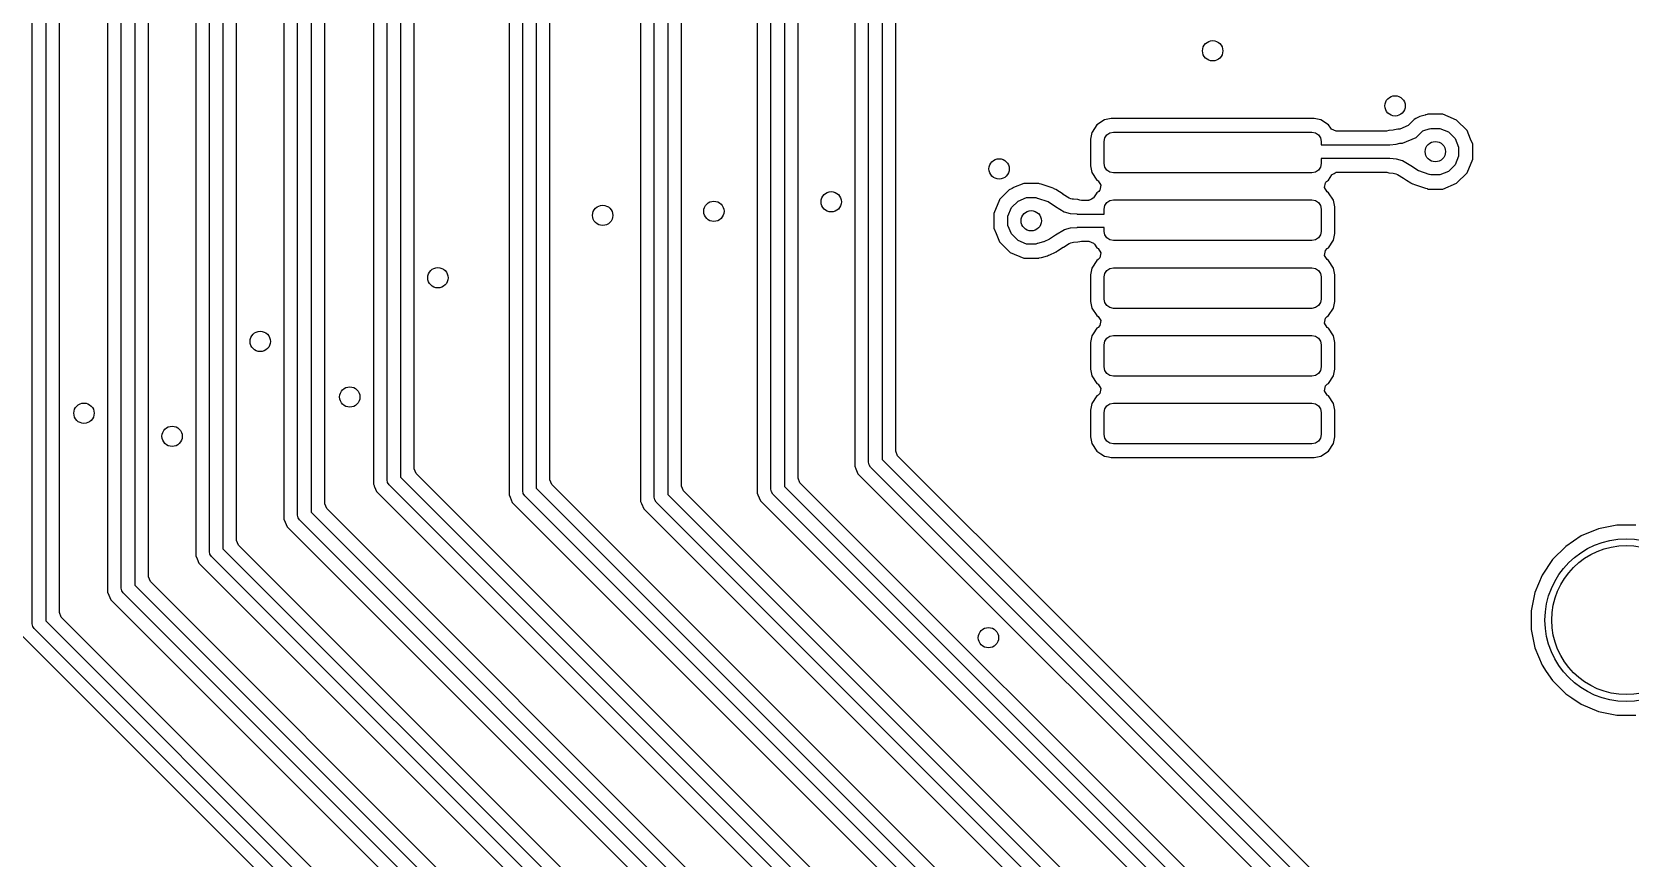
# Model space of a CAD drawing. Extents: x 114.9 to 199.6, y -137.1 to -76.7.
# Drawn here: x 172.59 to 184.38, y -125.38 to -119.29 of the extents above; entities that cross this region are included whole.
import ezdxf

# ---------------------------------------------------------------- set-up
doc = ezdxf.new("R2010")
doc.units = 0
doc.layers.add('BLACK', color=7, linetype='CONTINUOUS')

msp = doc.modelspace()

# ---------------------------------------------------------------- linework, layer by layer
at = {"layer": 'BLACK', "linetype": 'CONTINUOUS'}
for p, q in [((172.593, -123.653), (172.593, -105.247)), ((172.693, -105.26771), (172.693, -123.632289)), ((172.7935, -123.570364), (172.7935, -105.329635)), ((173.1495, -106.150065), (173.1495, -123.419936)), ((173.25, -123.39), (173.25, -106.18)), ((173.35, -106.20071), (173.35, -123.369289)), ((173.4505, -123.307364), (173.4505, -106.262635)), ((173.7995, -106.880062), (173.7995, -123.150696)), ((173.9, -123.12076), (173.9, -106.91)), ((174, -106.93071), (174, -123.10005)), ((174.1005, -123.038124), (174.1005, -106.992636)), ((174.4495, -107.590065), (174.4495, -122.881456)), ((174.55, -122.85152), (174.55, -107.62)), ((174.65, -107.64071), (174.65, -122.830809)), ((174.7505, -122.768884), (174.7505, -107.702635)), ((175.1095, -108.250062), (175.1095, -122.622217)), ((175.21, -122.59228), (175.21, -108.28)), ((175.31, -108.30071), (175.31, -122.57157)), ((175.4105, -122.509643), (175.4105, -108.362635)), ((176.1095, -108.770062), (176.1095, -122.702977)), ((176.21, -122.67304), (176.21, -108.8)), ((176.31, -108.82071), (176.31, -122.652329)), ((176.4105, -122.590404), (176.4105, -108.882636)), ((177.0795, -109.150065), (177.0795, -122.749937)), ((177.18, -122.72), (177.18, -109.18)), ((177.28, -109.20071), (177.28, -122.699289)), ((177.3805, -122.637364), (177.3805, -109.262635)), ((177.9395, -109.760062), (177.9395, -122.690697)), ((178.04, -122.66076), (178.04, -109.79)), ((178.14, -109.81071), (178.14, -122.640049)), ((178.2405, -122.578124), (178.2405, -109.872635)), ((178.6595, -110.410062), (178.6595, -122.491458)), ((178.76, -122.46152), (178.76, -110.44)), ((178.86, -110.46071), (178.86, -122.44081)), ((178.9605, -120.625198), (178.9605, -114.645198)), ((180.500364, -119.935287), (180.444568, -119.972568)), ((180.549569, -119.9255), (180.500364, -119.935287)), ((182.046435, -119.9255), (180.549569, -119.9255)), ((182.095632, -119.935285), (182.046435, -119.9255)), ((182.151431, -119.972568), (182.095632, -119.935285)), ((182.78419, -119.933426), (182.739857, -119.97776)), ((182.795497, -119.924709), (182.78419, -119.933426)), ((182.800622, -119.921719), (182.795497, -119.924709)), ((182.800636, -119.921712), (182.800622, -119.921719)), ((182.825523, -119.911198), (182.800636, -119.921712)), ((182.825527, -119.911196), (182.825523, -119.911198)), ((182.865513, -119.900078), (182.825527, -119.911196)), ((182.867879, -119.899665), (182.865513, -119.900078)), ((182.880357, -119.896505), (182.867847, -119.899485)), ((182.867847, -119.899485), (182.867879, -119.899665)), ((182.885199, -119.8945), (182.880357, -119.896505)), ((182.8852, -119.8945), (182.885199, -119.8945)), ((182.9948, -119.8945), (182.8852, -119.8945)), ((182.994801, -119.8945), (182.9948, -119.8945)), ((183.035105, -119.911195), (182.994801, -119.8945)), ((183.096058, -119.936443), (183.035105, -119.911195)), ((183.096059, -119.936444), (183.096058, -119.936443)), ((183.096061, -119.936445), (183.096059, -119.936444)), ((183.173555, -120.013939), (183.096061, -119.936445)), ((180.407287, -120.028365), (180.3975, -120.077567)), ((180.3975, -120.077567), (180.3975, -120.077569)), ((180.3975, -120.077569), (180.3975, -120.07757)), ((180.3975, -120.07757), (180.3975, -120.27443)), ((180.409201, -120.0255), (180.407287, -120.028365)), ((180.444568, -119.972568), (180.409201, -120.0255)), ((180.498, -120.094182), (180.50319, -120.06809)), ((180.50319, -120.06809), (180.51797, -120.04597)), ((180.51797, -120.04597), (180.54009, -120.03119)), ((180.54009, -120.03119), (180.566182, -120.026)), ((180.566182, -120.026), (182.029818, -120.026)), ((182.029818, -120.026), (182.05591, -120.03119)), ((182.05591, -120.03119), (182.07803, -120.04597)), ((182.07803, -120.04597), (182.09281, -120.06809)), ((182.09281, -120.06809), (182.098, -120.094182)), ((182.168239, -119.997723), (182.151431, -119.972568)), ((182.174333, -120.005148), (182.168239, -119.997723)), ((182.208981, -120.0195), (182.174333, -120.005148)), ((182.568525, -120.0195), (182.208981, -120.0195)), ((182.580846, -120.017926), (182.568525, -120.0195)), ((182.596038, -120.013978), (182.580846, -120.017926)), ((182.628979, -120.011434), (182.596038, -120.013978)), ((182.638352, -120.009783), (182.628979, -120.011434)), ((182.649943, -120.006554), (182.638352, -120.009783)), ((182.649957, -120.00655), (182.649943, -120.006554)), ((182.649969, -120.006548), (182.649957, -120.00655)), ((182.662828, -120.00389), (182.649969, -120.006548)), ((182.676773, -120.00389), (182.662828, -120.00389)), ((182.739857, -119.97776), (182.676773, -120.00389)), ((182.697432, -120.107753), (182.79869, -120.06581)), ((182.79869, -120.06581), (182.848666, -120.015833)), ((182.848666, -120.015833), (182.853797, -120.012839)), ((182.853797, -120.012839), (182.893778, -120.001722)), ((182.893778, -120.001722), (182.896845, -120.002096)), ((182.896845, -120.002096), (182.905859, -119.998363)), ((182.905859, -119.998363), (182.974141, -119.998363)), ((182.974141, -119.998363), (183.037225, -120.024493)), ((183.037225, -120.024493), (183.085507, -120.072775)), ((183.085507, -120.072775), (183.111637, -120.135859)), ((183.173555, -120.01394), (183.173555, -120.013939)), ((183.173557, -120.013942), (183.173555, -120.01394)), ((183.199912, -120.077567), (183.173557, -120.013942)), ((183.2155, -120.1152), (183.199912, -120.077567)), ((180.498, -120.257818), (180.498, -120.094182)), ((182.098, -120.094182), (182.098, -120.12)), ((182.098, -120.12), (182.602349, -120.12)), ((182.602349, -120.12), (182.604161, -120.119166)), ((182.604161, -120.119166), (182.652142, -120.115461)), ((182.652142, -120.115461), (182.678263, -120.108182)), ((182.678263, -120.108182), (182.681404, -120.107753)), ((182.681404, -120.107753), (182.69743, -120.107753)), ((182.69743, -120.107753), (182.697432, -120.107753)), ((183.111637, -120.135859), (183.111637, -120.204141)), ((183.2155, -120.2248), (183.2155, -120.1152)), ((180.3975, -120.27443), (180.407287, -120.323635)), ((180.50319, -120.28391), (180.498, -120.257818)), ((180.51797, -120.30603), (180.50319, -120.28391)), ((180.54009, -120.32081), (180.51797, -120.30603)), ((182.07803, -120.30603), (182.05591, -120.32081)), ((182.09281, -120.28391), (182.07803, -120.30603)), ((182.098, -120.257818), (182.09281, -120.28391)), ((182.602497, -120.22), (182.098, -120.22)), ((182.098, -120.22), (182.098, -120.257818)), ((182.604152, -120.220842), (182.602497, -120.22)), ((182.652644, -120.224627), (182.604152, -120.220842)), ((182.696588, -120.237021), (182.652644, -120.224627)), ((182.760096, -120.275284), (182.696588, -120.237021)), ((182.816176, -120.311286), (182.760096, -120.275284)), ((182.818788, -120.312537), (182.816176, -120.311286)), ((182.893336, -120.337451), (182.818788, -120.312537)), ((183.085507, -120.267225), (183.037225, -120.315507)), ((183.111637, -120.204141), (183.085507, -120.267225)), ((183.173557, -120.326058), (183.2155, -120.2248)), ((179.905198, -120.4045), (179.830213, -120.435561)), ((179.9052, -120.4045), (179.905198, -120.4045)), ((180.0148, -120.4045), (179.9052, -120.4045)), ((180.014801, -120.4045), (180.0148, -120.4045)), ((180.021021, -120.407077), (180.014801, -120.4045)), ((180.029941, -120.409552), (180.021021, -120.407077)), ((180.029939, -120.409562), (180.029941, -120.409552)), ((180.03103, -120.409854), (180.029939, -120.409562)), ((180.032508, -120.410265), (180.03103, -120.409854)), ((180.032622, -120.410282), (180.032508, -120.410265)), ((180.033987, -120.410648), (180.032622, -120.410282)), ((180.040114, -120.412492), (180.033987, -120.410648)), ((180.114628, -120.437394), (180.040114, -120.412492)), ((180.407287, -120.323635), (180.444568, -120.379431)), ((180.444568, -120.379431), (180.453289, -120.385258)), ((180.453289, -120.385258), (180.474125, -120.416441)), ((180.474125, -120.416441), (180.466808, -120.453223)), ((180.566182, -120.326), (180.54009, -120.32081)), ((182.029818, -120.326), (180.566182, -120.326)), ((182.05591, -120.32081), (182.029818, -120.326)), ((182.121875, -120.435561), (182.12919, -120.398778)), ((182.12919, -120.398778), (182.132284, -120.394638)), ((182.132284, -120.394638), (182.136818, -120.389195)), ((182.136818, -120.389195), (182.151431, -120.379431)), ((182.151431, -120.379431), (182.177694, -120.340125)), ((182.177694, -120.340125), (182.17935, -120.338138)), ((182.17935, -120.338138), (182.193838, -120.330529)), ((182.193838, -120.330529), (182.20744, -120.321442)), ((182.20744, -120.321442), (182.212, -120.320992)), ((182.212, -120.320992), (182.212554, -120.320702)), ((182.212554, -120.320702), (182.213129, -120.320881)), ((182.213129, -120.320881), (182.216999, -120.3205)), ((182.216999, -120.3205), (182.569557, -120.3205)), ((182.569557, -120.3205), (182.582828, -120.322331)), ((182.582828, -120.322331), (182.595942, -120.326022)), ((182.595942, -120.326022), (182.629222, -120.328619)), ((182.629222, -120.328619), (182.638687, -120.330306)), ((182.638687, -120.330306), (182.647957, -120.33292)), ((182.647957, -120.33292), (182.659932, -120.338104)), ((182.659932, -120.338104), (182.703799, -120.364534)), ((182.703799, -120.364534), (182.704929, -120.365237)), ((182.704929, -120.365237), (182.727038, -120.379431)), ((182.727038, -120.379431), (182.759163, -120.400055)), ((182.759163, -120.400055), (182.759173, -120.400061)), ((182.759173, -120.400061), (182.759181, -120.400066)), ((182.759181, -120.400066), (182.759192, -120.400072)), ((182.759192, -120.400072), (182.759202, -120.400078)), ((182.759202, -120.400078), (182.762705, -120.402031)), ((182.762705, -120.402031), (182.770605, -120.406436)), ((182.770605, -120.406436), (182.773217, -120.407687)), ((182.773217, -120.407687), (182.785079, -120.412488)), ((182.785079, -120.412488), (182.785348, -120.412597)), ((182.785348, -120.412597), (182.859893, -120.43751)), ((182.894698, -120.337816), (182.893336, -120.337451)), ((182.896018, -120.33756), (182.894698, -120.337816)), ((182.905859, -120.341637), (182.896018, -120.33756)), ((182.974141, -120.341637), (182.905859, -120.341637)), ((183.037225, -120.315507), (182.974141, -120.341637)), ((182.9948, -120.4455), (183.096058, -120.403557)), ((183.096058, -120.403557), (183.09606, -120.403555)), ((183.09606, -120.403555), (183.096061, -120.403555)), ((183.096061, -120.403555), (183.173555, -120.326061)), ((183.173555, -120.32606), (183.173557, -120.326058)), ((183.173555, -120.326061), (183.173555, -120.32606)), ((179.725798, -120.5255), (179.6845, -120.625198)), ((179.726443, -120.523942), (179.725798, -120.5255)), ((179.726444, -120.52394), (179.726443, -120.523941)), ((179.726443, -120.523941), (179.726443, -120.523942)), ((179.798401, -120.451982), (179.726444, -120.52394)), ((179.820363, -120.442886), (179.798401, -120.451982)), ((179.814493, -120.582775), (179.862775, -120.534493)), ((179.825902, -120.437346), (179.820363, -120.442886)), ((179.830213, -120.435561), (179.825902, -120.437346)), ((179.862775, -120.534493), (179.925859, -120.508363)), ((179.925859, -120.508363), (179.994141, -120.508363)), ((179.994141, -120.508363), (180.003979, -120.512438)), ((180.003979, -120.512438), (180.005301, -120.512183)), ((180.005301, -120.512183), (180.006662, -120.512548)), ((180.006662, -120.512548), (180.081209, -120.537461)), ((180.081209, -120.537461), (180.083819, -120.53871)), ((180.083819, -120.53871), (180.139902, -120.574715)), ((180.114639, -120.437398), (180.114628, -120.437394)), ((180.114648, -120.437401), (180.114639, -120.437398)), ((180.114653, -120.437403), (180.114648, -120.437401)), ((180.114675, -120.437411), (180.114653, -120.437403)), ((180.126722, -120.442285), (180.114675, -120.437411)), ((180.126749, -120.442296), (180.126722, -120.442285)), ((180.126765, -120.442304), (180.126749, -120.442296)), ((180.126768, -120.442305), (180.126765, -120.442304)), ((180.129338, -120.443534), (180.126768, -120.442305)), ((180.12935, -120.44354), (180.129338, -120.443534)), ((180.129359, -120.443545), (180.12935, -120.44354)), ((180.135219, -120.446811), (180.129359, -120.443545)), ((180.140818, -120.449932), (180.135219, -120.446811)), ((180.140828, -120.449939), (180.140818, -120.449932)), ((180.195047, -120.484747), (180.140828, -120.449939)), ((180.196232, -120.485484), (180.195047, -120.484747)), ((180.240058, -120.511889), (180.196232, -120.485484)), ((180.252041, -120.517077), (180.240058, -120.511889)), ((180.261301, -120.519689), (180.252041, -120.517077)), ((180.270788, -120.52138), (180.261301, -120.519689)), ((180.304046, -120.523975), (180.270788, -120.52138)), ((180.304054, -120.523976), (180.304046, -120.523975)), ((180.304057, -120.523977), (180.304054, -120.523976)), ((180.317174, -120.527668), (180.304057, -120.523977)), ((180.330446, -120.5295), (180.317174, -120.527668)), ((180.380338, -120.5295), (180.330446, -120.5295)), ((180.384044, -120.529134), (180.380338, -120.5295)), ((180.38461, -120.529313), (180.384044, -120.529134)), ((180.385164, -120.529024), (180.38461, -120.529313)), ((180.389898, -120.528558), (180.385164, -120.529024)), ((180.403437, -120.519511), (180.389898, -120.528558)), ((180.417875, -120.511995), (180.403437, -120.519511)), ((180.419594, -120.509945), (180.417875, -120.511995)), ((180.444569, -120.472569), (180.419594, -120.509945)), ((180.459104, -120.462856), (180.444569, -120.472569)), ((180.463603, -120.457495), (180.459104, -120.462856)), ((180.466808, -120.453223), (180.463603, -120.457495)), ((180.50319, -120.56809), (180.51797, -120.54597)), ((180.51797, -120.54597), (180.54009, -120.53119)), ((180.54009, -120.53119), (180.566182, -120.526)), ((180.566182, -120.526), (182.029818, -120.526)), ((182.029818, -120.526), (182.05591, -120.53119)), ((182.05591, -120.53119), (182.07803, -120.54597)), ((182.07803, -120.54597), (182.09281, -120.56809)), ((182.14271, -120.466741), (182.121875, -120.435561)), ((182.151431, -120.472569), (182.14271, -120.466741)), ((182.188713, -120.528365), (182.151431, -120.472569)), ((182.198499, -120.577568), (182.188713, -120.528365)), ((182.859893, -120.43751), (182.866012, -120.439351)), ((182.866012, -120.439351), (182.867377, -120.439717)), ((182.867377, -120.439717), (182.867378, -120.439717)), ((182.867378, -120.439717), (182.867389, -120.43972)), ((182.867389, -120.43972), (182.867399, -120.43972)), ((182.867399, -120.43972), (182.867476, -120.439732)), ((182.867476, -120.439732), (182.868693, -120.440069)), ((182.868693, -120.440069), (182.870068, -120.440438)), ((182.870068, -120.440438), (182.870064, -120.44045)), ((182.870064, -120.44045), (182.878983, -120.442924)), ((182.878983, -120.442924), (182.8852, -120.4455)), ((182.8852, -120.4455), (182.885202, -120.4455)), ((182.885202, -120.4455), (182.994798, -120.4455)), ((182.994798, -120.4455), (182.9948, -120.4455)), ((178.9605, -122.378884), (178.9605, -120.625198)), ((179.6845, -120.625198), (179.6845, -120.734801)), ((179.788363, -120.645859), (179.814493, -120.582775)), ((179.788363, -120.714141), (179.788363, -120.645859)), ((180.139902, -120.574715), (180.203412, -120.612979)), ((180.203412, -120.612979), (180.247353, -120.625372)), ((180.247353, -120.625372), (180.295848, -120.629157)), ((180.295848, -120.629157), (180.297505, -120.63)), ((180.297505, -120.63), (180.498, -120.63)), ((180.498, -120.594182), (180.50319, -120.56809)), ((180.498, -120.63), (180.498, -120.594182)), ((182.09281, -120.56809), (182.098, -120.594182)), ((182.098, -120.594182), (182.098, -120.757818)), ((182.1985, -120.774433), (182.198499, -120.577568)), ((179.6845, -120.734801), (179.700916, -120.774432)), ((179.700916, -120.774432), (179.726443, -120.836058)), ((179.814493, -120.777225), (179.788363, -120.714141)), ((179.862775, -120.825507), (179.814493, -120.777225)), ((180.139871, -120.785305), (180.095305, -120.815111)), ((180.139914, -120.785277), (180.139871, -120.785305)), ((180.204171, -120.746713), (180.139914, -120.785277)), ((180.204173, -120.746712), (180.204171, -120.746713)), ((180.204174, -120.746712), (180.204173, -120.746712)), ((180.220362, -120.742201), (180.204174, -120.746712)), ((180.247857, -120.73454), (180.220362, -120.742201)), ((180.295838, -120.730834), (180.247857, -120.73454)), ((180.297651, -120.73), (180.295838, -120.730834)), ((180.498, -120.73), (180.297651, -120.73)), ((180.498, -120.757818), (180.498, -120.73)), ((180.50319, -120.78391), (180.498, -120.757818)), ((180.51797, -120.80603), (180.50319, -120.78391)), ((182.09281, -120.78391), (182.07803, -120.80603)), ((182.098, -120.757818), (182.09281, -120.78391)), ((182.188713, -120.823635), (182.1985, -120.774433)), ((179.726443, -120.836058), (179.726444, -120.836059)), ((179.726444, -120.836059), (179.726445, -120.836061)), ((179.726445, -120.836061), (179.803939, -120.913555)), ((179.925859, -120.851637), (179.862775, -120.825507)), ((179.994141, -120.851637), (179.925859, -120.851637)), ((180.003156, -120.847902), (179.994141, -120.851637)), ((180.006221, -120.848277), (180.003156, -120.847902)), ((180.050763, -120.835892), (180.006221, -120.848277)), ((180.052581, -120.83522), (180.050763, -120.835892)), ((180.093753, -120.815986), (180.052581, -120.83522)), ((180.095305, -120.815111), (180.093753, -120.815986)), ((180.147117, -120.907012), (180.153955, -120.902806)), ((180.153955, -120.902806), (180.195447, -120.875055)), ((180.195447, -120.875055), (180.197446, -120.873788)), ((180.197446, -120.873788), (180.240549, -120.84792)), ((180.240549, -120.84792), (180.252604, -120.842735)), ((180.252604, -120.842735), (180.261647, -120.840215)), ((180.261647, -120.840215), (180.271007, -120.838566)), ((180.271007, -120.838566), (180.303963, -120.836021)), ((180.303963, -120.836021), (180.319157, -120.832073)), ((180.319157, -120.832073), (180.331473, -120.8305)), ((180.331473, -120.8305), (180.385683, -120.8305)), ((180.385683, -120.8305), (180.420331, -120.844852)), ((180.420331, -120.844852), (180.426425, -120.852277)), ((180.426425, -120.852277), (180.444568, -120.879431)), ((180.444568, -120.879431), (180.453289, -120.885258)), ((180.453289, -120.885258), (180.474125, -120.916441)), ((180.54009, -120.82081), (180.51797, -120.80603)), ((180.566182, -120.826), (180.54009, -120.82081)), ((182.029818, -120.826), (180.566182, -120.826)), ((182.05591, -120.82081), (182.029818, -120.826)), ((182.07803, -120.80603), (182.05591, -120.82081)), ((182.121875, -120.935561), (182.12919, -120.898778)), ((182.12919, -120.898778), (182.142709, -120.885258)), ((182.142709, -120.885258), (182.151431, -120.879431)), ((182.151431, -120.879431), (182.188713, -120.823635)), ((179.803939, -120.913555), (179.80394, -120.913555)), ((179.80394, -120.913555), (179.803942, -120.913557)), ((179.803942, -120.913557), (179.9052, -120.9555)), ((179.9052, -120.9555), (179.905202, -120.9555)), ((179.905202, -120.9555), (180.014799, -120.9555)), ((180.014799, -120.9555), (180.0148, -120.9555)), ((180.0148, -120.9555), (180.019636, -120.953496)), ((180.019636, -120.953496), (180.032142, -120.95052)), ((180.03211, -120.950336), (180.034476, -120.949921)), ((180.032142, -120.95052), (180.03211, -120.950336)), ((180.034476, -120.949921), (180.034483, -120.949921)), ((180.034483, -120.949921), (180.079025, -120.937536)), ((180.079025, -120.937536), (180.087341, -120.934848)), ((180.087341, -120.934848), (180.089159, -120.934176)), ((180.089159, -120.934176), (180.097234, -120.930804)), ((180.097234, -120.930804), (180.138406, -120.91157)), ((180.138406, -120.91157), (180.145565, -120.907887)), ((180.145565, -120.907887), (180.147117, -120.907012)), ((180.444568, -120.972568), (180.407288, -121.028364)), ((180.453289, -120.966742), (180.444568, -120.972568)), ((180.466808, -120.953223), (180.453289, -120.966742)), ((180.474125, -120.916441), (180.466808, -120.953223)), ((182.14271, -120.966741), (182.121875, -120.935561)), ((182.151431, -120.972569), (182.14271, -120.966741)), ((182.188713, -121.028365), (182.151431, -120.972569)), ((180.407287, -121.028365), (180.3975, -121.077567)), ((180.3975, -121.077567), (180.3975, -121.077568)), ((180.3975, -121.077568), (180.3975, -121.07757)), ((180.3975, -121.07757), (180.3975, -121.27443)), ((180.407288, -121.028364), (180.407287, -121.028365)), ((180.498, -121.094182), (180.50319, -121.06809)), ((180.498, -121.257818), (180.498, -121.094182)), ((180.50319, -121.06809), (180.51797, -121.04597)), ((180.51797, -121.04597), (180.54009, -121.03119)), ((180.54009, -121.03119), (180.566182, -121.026)), ((180.566182, -121.026), (182.029818, -121.026)), ((182.029818, -121.026), (182.05591, -121.03119)), ((182.05591, -121.03119), (182.07803, -121.04597)), ((182.07803, -121.04597), (182.09281, -121.06809)), ((182.09281, -121.06809), (182.098, -121.094182)), ((182.098, -121.094182), (182.098, -121.257818)), ((182.198499, -121.077568), (182.188713, -121.028365)), ((182.1985, -121.274433), (182.198499, -121.077568)), ((180.3975, -121.27443), (180.407287, -121.323635)), ((180.407287, -121.323635), (180.444568, -121.379431)), ((180.50319, -121.28391), (180.498, -121.257818)), ((180.51797, -121.30603), (180.50319, -121.28391)), ((180.54009, -121.32081), (180.51797, -121.30603)), ((180.566182, -121.326), (180.54009, -121.32081)), ((182.029818, -121.326), (180.566182, -121.326)), ((182.05591, -121.32081), (182.029818, -121.326)), ((182.07803, -121.30603), (182.05591, -121.32081)), ((182.09281, -121.28391), (182.07803, -121.30603)), ((182.098, -121.257818), (182.09281, -121.28391)), ((182.151431, -121.379431), (182.188713, -121.323635)), ((182.188713, -121.323635), (182.1985, -121.274433)), ((180.444568, -121.472568), (180.416082, -121.515202)), ((180.444568, -121.379431), (180.453289, -121.385258)), ((180.453289, -121.466742), (180.444568, -121.472568)), ((180.453289, -121.385258), (180.474125, -121.416441)), ((180.466808, -121.453223), (180.453289, -121.466742)), ((180.474125, -121.416441), (180.466808, -121.453223)), ((182.121875, -121.435561), (182.12919, -121.398778)), ((182.14271, -121.466741), (182.121875, -121.435561)), ((182.12919, -121.398778), (182.142709, -121.385258)), ((182.142709, -121.385258), (182.151431, -121.379431)), ((182.151431, -121.472569), (182.14271, -121.466741)), ((182.188713, -121.528365), (182.151431, -121.472569)), ((180.407287, -121.528365), (180.3975, -121.577567)), ((180.3975, -121.577567), (180.3975, -121.577568)), ((180.3975, -121.577568), (180.3975, -121.57757)), ((180.3975, -121.57757), (180.3975, -121.77443)), ((180.416082, -121.515202), (180.407287, -121.528365)), ((180.498, -121.594182), (180.50319, -121.56809)), ((180.498, -121.757818), (180.498, -121.594182)), ((180.50319, -121.56809), (180.51797, -121.54597)), ((180.51797, -121.54597), (180.54009, -121.53119)), ((180.54009, -121.53119), (180.566182, -121.526)), ((180.566182, -121.526), (182.029818, -121.526)), ((182.029818, -121.526), (182.05591, -121.53119)), ((182.05591, -121.53119), (182.07803, -121.54597)), ((182.07803, -121.54597), (182.09281, -121.56809)), ((182.09281, -121.56809), (182.098, -121.594182)), ((182.098, -121.594182), (182.098, -121.757818)), ((182.198499, -121.577568), (182.188713, -121.528365)), ((182.1985, -121.774433), (182.198499, -121.577568)), ((180.3975, -121.77443), (180.407287, -121.823635)), ((180.407287, -121.823635), (180.444568, -121.879431)), ((180.50319, -121.78391), (180.498, -121.757818)), ((180.51797, -121.80603), (180.50319, -121.78391)), ((180.54009, -121.82081), (180.51797, -121.80603)), ((180.566182, -121.826), (180.54009, -121.82081)), ((182.029818, -121.826), (180.566182, -121.826)), ((182.05591, -121.82081), (182.029818, -121.826)), ((182.07803, -121.80603), (182.05591, -121.82081)), ((182.09281, -121.78391), (182.07803, -121.80603)), ((182.098, -121.757818), (182.09281, -121.78391)), ((182.151431, -121.879431), (182.188713, -121.823635)), ((182.188713, -121.823635), (182.1985, -121.774433)), ((180.444568, -121.879431), (180.453289, -121.885258)), ((180.453289, -121.885258), (180.474125, -121.916441)), ((180.466808, -121.953223), (180.453289, -121.966742)), ((180.474125, -121.916441), (180.466808, -121.953223)), ((182.121875, -121.935561), (182.12919, -121.898778)), ((182.14271, -121.966741), (182.121875, -121.935561)), ((182.12919, -121.898778), (182.142709, -121.885258)), ((182.142709, -121.885258), (182.151431, -121.879431)), ((180.407287, -122.028365), (180.3975, -122.077567)), ((180.3975, -122.077567), (180.3975, -122.077568)), ((180.3975, -122.077568), (180.3975, -122.07757)), ((180.3975, -122.07757), (180.3975, -122.27443)), ((180.407288, -122.028364), (180.407287, -122.028365)), ((180.444568, -121.972568), (180.407288, -122.028364)), ((180.453289, -121.966742), (180.444568, -121.972568)), ((180.498, -122.094182), (180.50319, -122.06809)), ((180.50319, -122.06809), (180.51797, -122.04597)), ((180.51797, -122.04597), (180.54009, -122.03119)), ((180.54009, -122.03119), (180.566182, -122.026)), ((180.566182, -122.026), (182.029818, -122.026)), ((182.029818, -122.026), (182.05591, -122.03119)), ((182.05591, -122.03119), (182.07803, -122.04597)), ((182.07803, -122.04597), (182.09281, -122.06809)), ((182.09281, -122.06809), (182.098, -122.094182)), ((182.151431, -121.972569), (182.14271, -121.966741)), ((182.188713, -122.028365), (182.151431, -121.972569)), ((182.198499, -122.077568), (182.188713, -122.028365)), ((182.1985, -122.274433), (182.198499, -122.077568)), ((180.498, -122.257818), (180.498, -122.094182)), ((182.098, -122.094182), (182.098, -122.257818)), ((180.3975, -122.27443), (180.407287, -122.323635)), ((180.50319, -122.28391), (180.498, -122.257818)), ((180.51797, -122.30603), (180.50319, -122.28391)), ((180.54009, -122.32081), (180.51797, -122.30603)), ((182.07803, -122.30603), (182.05591, -122.32081)), ((182.09281, -122.28391), (182.07803, -122.30603)), ((182.098, -122.257818), (182.09281, -122.28391)), ((182.188713, -122.323635), (182.1985, -122.274433)), ((178.974852, -122.413532), (178.9605, -122.378884)), ((180.118321, -123.557001), (178.974852, -122.413532)), ((180.407287, -122.323635), (180.444568, -122.379431)), ((180.444568, -122.379431), (180.474125, -122.39918)), ((180.474125, -122.39918), (180.500365, -122.416713)), ((180.500365, -122.416713), (180.500367, -122.416714)), ((180.500367, -122.416714), (180.529832, -122.422574)), ((180.529832, -122.422574), (180.549567, -122.4265)), ((180.566182, -122.326), (180.54009, -122.32081)), ((180.549567, -122.4265), (182.046432, -122.426499)), ((182.029818, -122.326), (180.566182, -122.326)), ((182.05591, -122.32081), (182.029818, -122.326)), ((182.046432, -122.426499), (182.095635, -122.416713)), ((182.095635, -122.416713), (182.151431, -122.379431)), ((182.151431, -122.379431), (182.188713, -122.323635)), ((175.424852, -122.544291), (175.4105, -122.509643)), ((185.477585, -132.597024), (175.424852, -122.544291)), ((178.6595, -122.491458), (178.667288, -122.510256)), ((178.667288, -122.510256), (178.667289, -122.510261)), ((178.667289, -122.510261), (178.66729, -122.510261)), ((178.66729, -122.510261), (178.682412, -122.546772)), ((178.682412, -122.546772), (178.682413, -122.546773)), ((178.682413, -122.546773), (178.682414, -122.546774)), ((178.682414, -122.546774), (189.985148, -133.849507)), ((178.763806, -122.480654), (178.76, -122.46152)), ((178.774645, -122.496875), (178.763806, -122.480654)), ((190.1, -133.82223), (178.774645, -122.496875)), ((178.86, -122.44081), (190.185355, -133.766165)), ((175.1095, -122.622217), (175.113826, -122.63266)), ((175.113826, -122.63266), (175.115774, -122.637364)), ((175.115774, -122.637364), (175.118152, -122.643103)), ((175.118152, -122.643103), (175.118152, -122.643104)), ((175.118152, -122.643104), (175.132412, -122.677532)), ((175.213806, -122.611414), (175.21, -122.59228)), ((175.224645, -122.627635), (175.213806, -122.611414)), ((185.3, -132.70299), (175.224645, -122.627635)), ((175.31, -122.57157), (185.385355, -132.646925)), ((176.31, -122.652329), (186.585356, -132.927685)), ((176.424852, -122.625052), (176.4105, -122.590404)), ((186.677586, -132.877786), (176.424852, -122.625052)), ((177.394852, -122.672012), (177.3805, -122.637364)), ((178.043806, -122.679894), (178.04, -122.66076)), ((178.14, -122.640049), (188.985355, -133.485404)), ((178.254852, -122.612772), (178.2405, -122.578124)), ((189.077586, -133.435507), (178.254852, -122.612772)), ((174.764852, -122.803532), (174.7505, -122.768884)), ((175.132412, -122.677532), (175.132413, -122.677534)), ((175.132413, -122.677534), (185.185148, -132.730268)), ((176.1095, -122.702977), (176.116497, -122.719868)), ((176.116497, -122.719868), (176.116497, -122.719869)), ((176.116497, -122.719869), (176.132409, -122.758286)), ((176.132409, -122.758286), (176.13241, -122.758288)), ((176.13241, -122.758288), (176.132412, -122.758292)), ((176.132412, -122.758292), (181.265174, -127.891054)), ((176.213806, -122.692174), (176.21, -122.67304)), ((176.224645, -122.708395), (176.213806, -122.692174)), ((186.5, -132.98375), (176.224645, -122.708395)), ((177.0795, -122.749937), (177.086265, -122.766268)), ((177.086265, -122.766268), (177.086266, -122.76627)), ((177.086266, -122.76627), (177.102411, -122.80525)), ((177.183806, -122.739134), (177.18, -122.72)), ((177.194645, -122.755355), (177.183806, -122.739134)), ((187.7, -133.26071), (177.194645, -122.755355)), ((177.28, -122.699289), (187.785356, -133.204645)), ((187.877588, -133.154749), (177.394852, -122.672012)), ((177.9395, -122.690697), (177.943777, -122.701021)), ((177.943777, -122.701021), (177.943778, -122.701023)), ((177.943778, -122.701023), (177.962411, -122.74601)), ((177.962411, -122.74601), (177.962414, -122.746015)), ((177.962414, -122.746015), (188.785148, -133.568747)), ((178.054645, -122.696115), (178.043806, -122.679894)), ((188.9, -133.54147), (178.054645, -122.696115)), ((174.4495, -122.881456), (174.45899, -122.904368)), ((174.45899, -122.904368), (174.472412, -122.936772)), ((174.553806, -122.870654), (174.55, -122.85152)), ((174.564645, -122.886875), (174.553806, -122.870654)), ((184.1, -132.42223), (174.564645, -122.886875)), ((174.65, -122.830809), (184.185356, -132.366165)), ((184.277586, -132.316266), (174.764852, -122.803532)), ((177.102411, -122.80525), (177.102414, -122.805255)), ((177.102414, -122.805255), (187.585148, -133.287987)), ((174.472412, -122.936772), (174.472413, -122.936774)), ((174.472413, -122.936774), (183.985148, -132.449507)), ((184.016192, -123.005223), (183.90146, -123.081883)), ((184.14367, -122.95242), (184.016192, -123.005223)), ((184.143681, -122.952417), (184.14367, -122.95242)), ((184.279001, -122.9255), (184.143681, -122.952417)), ((184.279007, -122.9255), (184.279001, -122.9255)), ((184.416993, -122.9255), (184.279007, -122.9255)), ((173.903806, -123.139894), (173.9, -123.12076)), ((173.914645, -123.156115), (173.903806, -123.139894)), ((174, -123.10005), (182.985355, -132.085405)), ((174.114852, -123.072772), (174.1005, -123.038124)), ((183.077587, -132.035508), (174.114852, -123.072772)), ((183.90146, -123.081883), (183.803883, -123.17946)), ((173.7995, -123.150696), (173.80899, -123.173608)), ((173.80899, -123.173608), (173.822412, -123.206012)), ((173.822412, -123.206012), (173.822413, -123.206014)), ((173.822413, -123.206014), (182.785148, -132.168747)), ((182.9, -132.14147), (173.914645, -123.156115)), ((183.803883, -123.17946), (183.727223, -123.294192)), ((173.35, -123.369289), (181.785356, -131.804645)), ((173.464852, -123.342012), (173.4505, -123.307364)), ((181.877587, -131.754747), (173.464852, -123.342012)), ((183.727223, -123.294192), (183.67442, -123.42167)), ((173.1495, -123.419936), (173.15899, -123.442848)), ((173.15899, -123.442848), (173.172412, -123.475252)), ((173.172412, -123.475252), (173.172413, -123.475254)), ((173.172413, -123.475254), (181.585148, -131.887987)), ((173.253806, -123.409134), (173.25, -123.39)), ((173.264645, -123.425355), (173.253806, -123.409134)), ((181.7, -131.86071), (173.264645, -123.425355)), ((183.674417, -123.421681), (183.6475, -123.557001)), ((183.67442, -123.42167), (183.674417, -123.421681)), ((172.807852, -123.605012), (172.7935, -123.570364)), ((180.677588, -131.474749), (172.807852, -123.605012)), ((180.150568, -123.589248), (180.118321, -123.557001)), ((185.711319, -129.15), (180.150568, -123.589248)), ((183.6475, -123.557001), (183.6475, -123.694998)), ((172.596806, -123.672134), (172.593, -123.653)), ((172.607645, -123.688355), (172.596806, -123.672134)), ((180.5, -131.58071), (172.607645, -123.688355)), ((172.693, -123.632289), (180.585356, -131.524645)), ((183.6475, -123.694998), (183.674417, -123.830318)), ((172.515413, -123.738254), (180.385148, -131.607987)), ((183.674417, -123.830318), (183.67442, -123.830328)), ((183.67442, -123.830328), (183.727225, -123.957811)), ((183.727225, -123.957811), (183.758137, -124.004074)), ((183.758137, -124.004074), (183.803883, -124.072539)), ((183.803883, -124.072539), (183.90146, -124.170116)), ((183.90146, -124.170116), (183.947102, -124.200613)), ((183.947102, -124.200613), (184.016189, -124.246775)), ((184.016189, -124.246775), (184.143672, -124.29958)), ((184.143672, -124.29958), (184.143678, -124.299581)), ((184.143678, -124.299581), (184.143681, -124.299582)), ((184.143681, -124.299582), (184.279001, -124.326499)), ((184.279001, -124.326499), (184.279007, -124.3265)), ((184.279007, -124.3265), (184.416993, -124.3265))]:
    msp.add_line(p, q, dxfattribs=at)
at = {"layer": 'BLACK'}
for centre, radius in [((181.298, -119.426), 0.075), ((182.642632, -119.832253), 0.075), ((182.94, -120.17), 0.075), ((179.723138, -120.297379), 0.075), ((177.62, -120.61), 0.075), ((178.485, -120.54), 0.075), ((176.8, -120.64), 0.075), ((179.96, -120.68), 0.075), ((175.585, -121.1), 0.075), ((174.275, -121.57), 0.075), ((174.935, -121.98), 0.075), ((172.975, -122.1), 0.075), ((173.625, -122.27), 0.075), ((184.348, -123.626), 0.6), ((179.64443, -123.75557), 0.075)]:
    msp.add_circle(centre, radius, dxfattribs=at)
at = {"layer": 'WHITE'}
for centre, radius in [((181.298, -119.426), 0.075), ((182.642632, -119.832253), 0.075), ((182.94, -120.17), 0.075), ((179.723138, -120.297379), 0.075), ((177.62, -120.61), 0.075), ((178.485, -120.54), 0.075), ((176.8, -120.64), 0.075), ((179.96, -120.68), 0.075), ((175.585, -121.1), 0.075), ((174.275, -121.57), 0.075), ((174.935, -121.98), 0.075), ((172.975, -122.1), 0.075), ((173.625, -122.27), 0.075), ((184.348, -123.626), 0.549999), ((179.64443, -123.75557), 0.075)]:
    msp.add_circle(centre, radius, dxfattribs=at)

doc.saveas('drawing.dxf')
